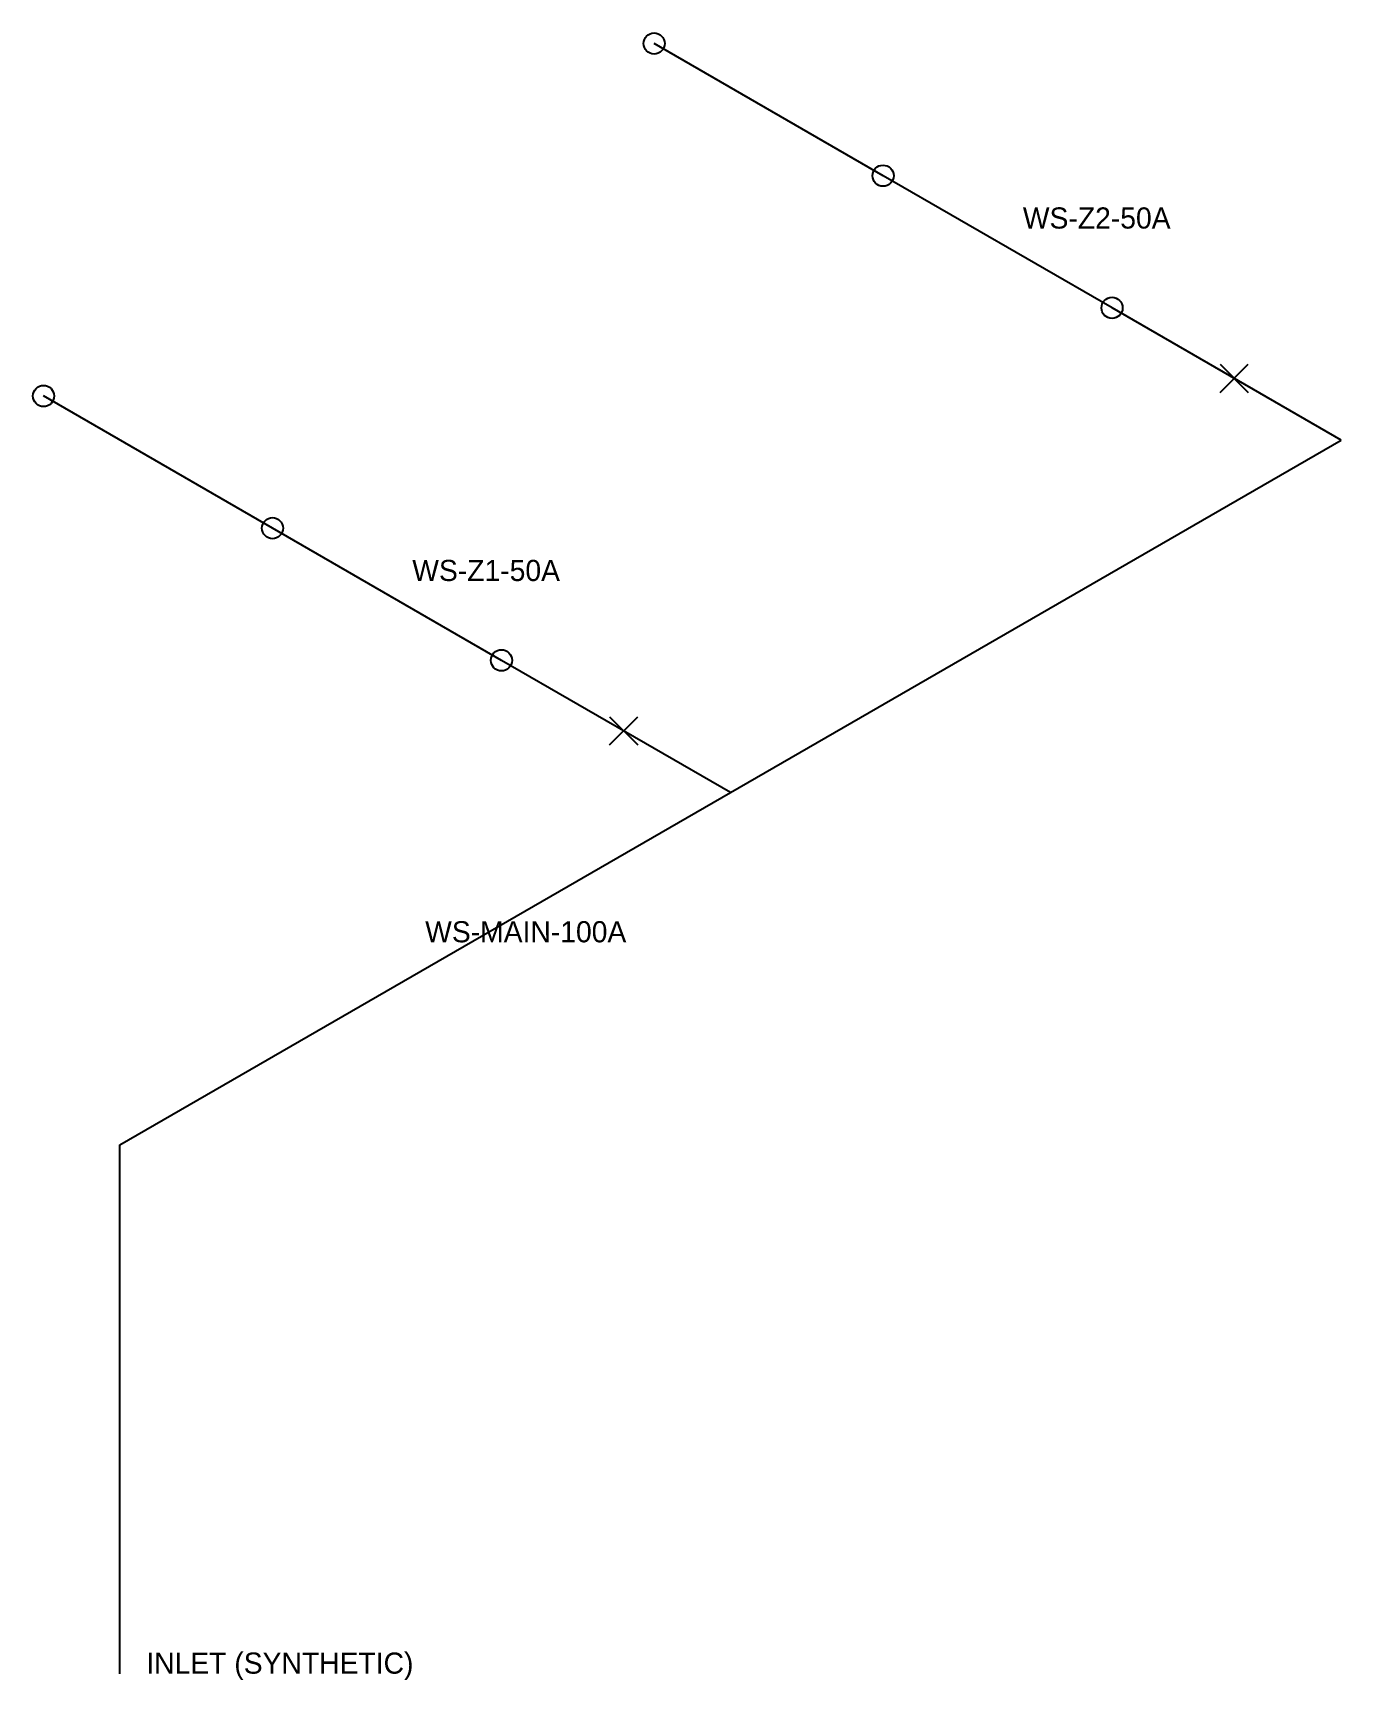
# Model space of a CAD drawing. Header units: millimetres. Extents: x -493 to 6928, y -36 to 9310.
import ezdxf

# ---------------------------------------------------------------- set-up
doc = ezdxf.new("R2010")
doc.units = ezdxf.units.MM
for name, color, linetype in [('WS-NOZZLE', 5, 'CONTINUOUS'), ('WS-PIPE', 1, 'CONTINUOUS'), ('WS-TEXT', 2, 'CONTINUOUS'), ('WS-VALVE', 6, 'CONTINUOUS')]:
    doc.layers.add(name, color=color, linetype=linetype)

# ---------------------------------------------------------------- blocks, each defined once
blk = doc.blocks.new('NOZZLE_OPEN')
at = {"layer": 'WS-NOZZLE'}
blk.add_circle((0, 0), 60, dxfattribs=at)
blk = doc.blocks.new('VALVE_BF')
at = {"layer": 'WS-VALVE'}
for p, q in [((-80, -80), (80, 80)), ((-80, 80), (80, -80))]:
    blk.add_line(p, q, dxfattribs=at)

msp = doc.modelspace()

# ---------------------------------------------------------------- linework, layer by layer
at = {"layer": 'WS-PIPE'}
for p, q in [((4330.127, 8500), (3031.089, 9250)), ((5629.165, 7750), (4330.127, 8500)), ((6928.203, 7000), (5629.165, 7750)), ((866.025, 6500), (-433.013, 7250)), ((3464.102, 5000), (6928.203, 7000)), ((2165.064, 5750), (866.025, 6500)), ((3464.102, 5000), (2165.064, 5750)), ((0, 3000), (3464.102, 5000)), ((0, 0), (0, 3000))]:
    msp.add_line(p, q, dxfattribs=at)

# ---------------------------------------------------------------- block references
at = {"layer": 'WS-NOZZLE'}
for p in [(3031.089, 9250), (4330.127, 8500), (5629.165, 7750), (-433.013, 7250), (866.025, 6500), (2165.064, 5750)]:
    msp.add_blockref('NOZZLE_OPEN', p, dxfattribs=at)
at = {"layer": 'WS-VALVE'}
for p in [(6321.985, 7350), (2857.884, 5350)]:
    msp.add_blockref('VALVE_BF', p, dxfattribs=at)

# ---------------------------------------------------------------- texts
at = {"layer": 'WS-TEXT'}
for s, p in [('WS-Z2-50A', (5122.947, 8200)), ('WS-Z1-50A', (1658.846, 6200)), ('WS-MAIN-100A', (1732.051, 4150)), ('INLET (SYNTHETIC)', (150, 0))]:
    msp.add_text(s, height=120, dxfattribs=at).set_placement(p)

doc.saveas('drawing.dxf')
